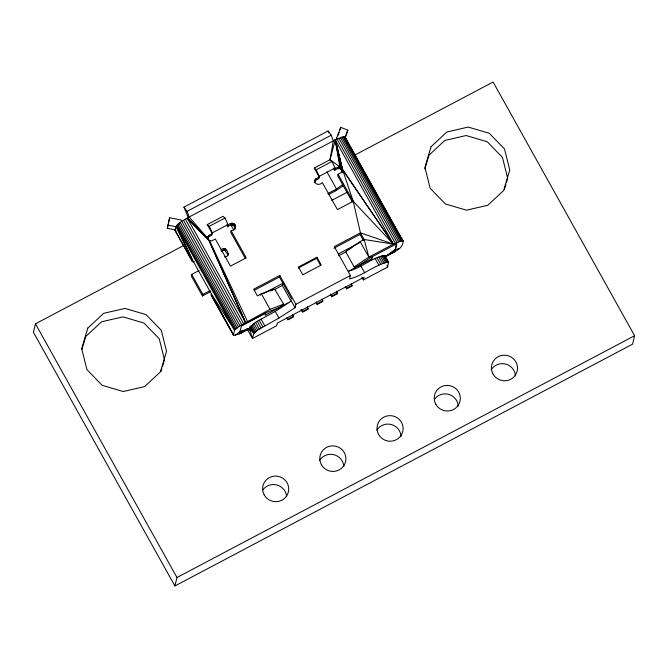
<?xml version="1.0" encoding="UTF-8"?>
<svg xmlns="http://www.w3.org/2000/svg" width="668" height="668" viewBox="0 0 668 668"><rect width="100%" height="100%" fill="white"/><g stroke="black" fill="none" stroke-linecap="round" stroke-linejoin="round"><path stroke-width="1" d="M346.316 140.247L344.964 136.815L343.97 136.589L335.252 139.846L189.186 216.983C183.909 220.574 175.166 223.037 175.175 230.752L192.384 261.606L194.288 261.689M220.924 250.074C225.492 244.371 232.13 256.529 224.59 257.005M235.595 226.761L235.128 228.857C236.021 224.59 229.792 223.705 227.646 226.786L228.03 225.199C233.8 218.879 239.787 229.383 231.128 230.744L230.736 232.33L245.34 258.508M315.02 179.993L314.386 182.581L315.597 179.124L319.237 177.003L314.261 168.069L330.025 159.744L335.252 139.846L393.435 244.162L400.065 241.373L403.146 241.14C402.938 250.433 391.256 252.479 385.236 256.804L395.339 249.573L399.447 248.412M314.853 180.485C313.96 184.752 320.189 185.637 322.335 182.556L337.44 209.635L353.205 201.302L393.435 244.162L368.853 257.122L354.132 266.924L346.325 252.871L346.208 251.611L346.776 250.542L360.186 241.582L364.152 239.486L393.435 244.162L342.475 169.204L335.252 139.846L339.878 166.858L339.486 168.445L337.916 168.57L334.618 170.265L333.674 168.561M340.004 168.578L340.388 166.992L335.252 139.846L342.475 169.204L341.933 172.828L341.657 169.839L339.486 168.445M342.099 172.336L342.575 170.24M318.544 175.759L319.221 176.36L334.985 168.035L331.963 161.472L330.025 159.744L333.324 140.831L331.219 135.195L328.071 130.978L183.934 207.13L188.351 217.768M175.258 229.867L167.384 228.306L169.614 217.735L181.036 219.997L239.954 325.708L234.543 330.217L233.357 335.069L235.27 335.152L239.353 333.883L249.673 328.213L239.353 333.883L241.465 325.825L265.672 313.041L265.129 315.254L291.357 301.059L275.233 311.413L255.493 322.327L250.082 326.844L249.106 330.284L248.12 328.506M167.384 228.306L169.614 217.735M361.839 277.195L363.35 279.925L387.565 267.133L388.617 262.265L384.559 255.401C371.692 257.84 361.43 267.868 348.688 271.116L371.884 258.858L372.427 256.637M184.009 245.34L35.462 323.821L33.4 332.272L174.907 585.97L632.538 344.179L634.6 335.728L493.093 82.03L354.7 155.151M199.006 270.54L191.699 274.406L191.315 275.993L202.454 295.966L210.679 291.624M212.265 233.524L208.616 235.645L207.406 239.102L208.625 236.881L211.881 235.111L212.265 233.524L207.28 224.59L223.045 216.265L224.982 217.993L228.005 224.557L212.24 232.881L211.572 232.28M207.414 239.62L208.049 236.514M207.907 237.641L208.299 236.054M208.232 237.232L208.616 235.645M208.625 236.881L209.009 235.295M202.454 295.966L202.838 294.379L191.699 274.406M233.357 335.069L211.197 295.339L211.414 293.928L192.593 260.194L176.026 226.694L168.161 225.133M221.3 251.251L223.129 250.3L223.513 248.713M223.129 250.3L223.822 248.638M223.438 250.216L224.147 248.605M223.763 250.191L224.465 248.621M227.738 255.493C227.805 252.638 223.763 251.118 224.782 248.688M224.698 250.391L225.083 248.805M230.944 225.091L231.328 223.504M224.982 250.55L225.366 248.964M225.233 250.75L225.617 249.164M231.454 224.966L231.846 223.379M225.45 250.984L225.834 249.398M231.988 224.924L232.372 223.337M232.514 224.966L232.898 223.379M233.032 225.099L233.416 223.513M233.516 225.308L233.9 223.722M233.959 225.592L234.351 224.005M234.351 225.951L234.744 224.364M227.613 254.867L228.005 253.281M227.704 255.176L228.089 253.589M234.685 226.36L235.069 224.774M227.721 255.802L228.122 253.907M234.936 226.819L235.328 225.233M235.111 227.312L235.503 225.726M235.203 227.821L235.595 226.235M174.907 585.97L176.97 577.511L35.462 323.821M291.807 299.206L279.424 277.011L279.808 275.425L253.69 289.227L257.397 295.891L261.363 293.795L273.771 289.119L274.824 289.319L283.616 304.182L279.424 307.522L267.225 312.198L241.357 325.859M291.256 301.452L282.347 285.47L282.881 283.257L263.067 293.728M314.469 182.072L315.271 179.533M314.887 181.12L315.597 179.124M315.212 180.711L315.981 178.773M319.237 177.003L318.853 178.59L315.597 180.36M287.131 317.484L287.866 319.939L286.881 318.168M335.854 140.272L340.705 127.337L347.878 130.177L344.897 138.81M363.35 279.925L364.002 277.278L277.295 323.095L276.644 325.733L252.437 338.526L253.798 333.499L257.664 330.067L278.948 318.077L295.064 307.714L295.907 304.282L279.808 275.425M292.768 314.511L293.502 316.966L288.676 319.521M340.129 129.709L340.705 127.337M334.618 170.265L335.002 168.678L334.309 167.434L334.985 168.035M301.769 309.752L302.512 312.206L308.14 309.234L307.405 306.779M337.916 168.57L338.309 166.983L340.88 167.2L342.3 168.712L341.916 170.298M338.434 168.445L338.818 166.858M320.506 265.221L316.657 258.316L316.916 257.264L298.446 267.016L302.779 274.79L321.25 265.029L316.916 257.264M338.96 168.403L339.344 166.816M342.484 170.749L341.356 172.453L338.1 174.223L337.716 175.809L352.312 201.987M340.496 168.787L340.88 167.2L335.252 139.846L342.049 168.252L341.657 169.839M340.939 169.071L341.323 167.484L335.252 139.846L341.715 167.843L341.331 169.43M342.091 170.791L342.475 169.204M342.183 171.3L342.567 169.714L393.435 244.162L360.436 232.831L334.309 246.634L350.408 275.483L349.573 278.923C363.367 275.558 374.464 264.854 388.275 262.065L386.338 259.409M322.043 299.039L322.778 301.502L317.15 304.474L316.415 302.019M336.68 291.306L337.415 293.761L331.787 296.742L331.052 294.279M345.69 286.547L346.425 289.002L352.053 286.029L351.318 283.574M363.3 240.238L360.052 234.418L360.436 232.831L353.205 201.302L342.567 169.714M396.633 243.845L395.231 249.623L385.444 256.679L394.788 251.761L396.75 243.762L370.89 257.43L357.689 266.173L354.132 266.924M81.964 349.272L85.754 336.513L101.611 321.784L122.937 316.866L144.029 323.087L159.234 338.785L164.47 359.735L162.424 366.607M160.971 371.508L161.848 368.569M424.898 168.912L428.981 155.176L444.838 140.439L466.164 135.529L487.256 141.75L502.461 157.439L507.697 178.398M504.482 189.186L505.943 184.284M506.528 182.322L507.404 179.375M337.991 135.303L339.152 132.423M344.938 137.458L347.878 130.177M328.422 194.664L335.728 190.747L336.505 188.994L342.993 184.301M240.121 333.265L249.081 328.264M260.219 295.114L261.363 293.795L270.031 309.334L283.616 304.182M272.369 290.229L273.771 289.119L270.097 290.947M235.27 335.152L239.937 331.67L248.905 328.831M343.669 185.629L335.728 190.747M239.954 325.708L270.031 309.334M346.776 250.542L352.036 247.603M327.896 193.561L336.505 188.994L326.886 171.751M183.934 207.13L187.082 211.347L331.219 135.195M176.026 226.694L177.713 225.809M207.28 224.59L209.218 226.327L224.982 217.993M314.261 168.069L316.198 169.806L331.963 161.472M254.199 290.338L279.424 277.011M333.925 248.22L360.052 234.418M298.187 268.077L316.657 258.316M338.284 253.982L359.91 242.559M274.239 289.753L282.347 285.47M338.651 255.727L346.759 251.444M385.962 255.944L394.17 252.028M384.86 256.796L393.544 252.203M239.77 333.608L249.331 328.556M295.907 304.282L350.408 275.483M288.058 319.154L293.695 316.173M302.704 311.413L308.332 308.441M317.342 303.681L322.97 300.709M331.979 295.949L337.607 292.976M346.617 288.217L352.245 285.236M176.97 577.511L634.6 335.728M331.712 200.4L347.251 192.2M202.838 294.379L210.153 290.522M335.002 168.678L338.309 166.983M240.054 331.604L249.506 328.656L253.798 333.499L250.082 326.844M176.16 230.986L175.175 230.752M392.3 252.245L392.918 252.27M247.377 321.3L209.485 240.555L245.423 322.36L187.24 218.044L209.042 240.263L211.547 240.897L215.363 239.077L230.46 266.156L246.225 257.823L231.128 230.744M330.025 159.744L339.878 166.858M228.005 224.557L227.337 223.947L228.03 225.199M208.316 239.503L187.24 218.044L208.65 239.912L245.423 322.36L209.042 240.263M187.24 218.044L208.065 239.044M397.168 231.587L398.796 234.192M399.89 235.929L403.146 241.14L344.964 136.815L348.086 143.278M344.613 136.614L402.804 240.931M343.97 136.589L402.161 240.906M343.051 136.731L401.243 241.056M341.874 137.057L400.065 241.373M340.471 137.541L398.654 241.858M338.868 138.176L397.059 242.492M336.438 137.9L395.306 243.269M384.559 255.401L388.275 262.065M383.916 255.376L387.632 262.031M338.1 174.223L353.205 201.302M382.998 255.527L386.714 262.182M381.82 255.844L385.536 262.499M380.409 256.328L384.125 262.983M378.814 256.963L382.53 263.626M377.061 257.739L380.777 264.403M375.199 258.633L378.906 265.288M360.436 232.831L364.152 239.486L368.853 257.122L360.186 241.582M370.89 257.08L371.884 258.858M360.945 266.131L364.661 272.786M330.301 294.079L331.787 296.742M316.156 302.696L317.15 304.474M301.026 309.543L302.011 311.321M291.357 301.059L295.064 307.714M233.533 225.091L235.562 228.723M230.736 224.632L233.775 230.076M275.233 311.413L278.948 318.077M226.694 225.083L227.646 226.786M260.963 318.987L264.678 325.642M259.05 320.089L262.766 326.752M257.213 321.216L260.929 327.871M255.493 322.327L259.209 328.99M253.949 323.404L257.664 330.067M252.596 324.414L256.312 331.077M251.485 325.341L255.201 332.004M250.642 326.159L254.358 332.814M246.868 328.539L252.437 338.526L249.506 328.656M185.328 219.146L243.511 323.471M183.483 220.273L241.674 324.59M180.218 222.461L238.409 326.786M178.874 223.479L237.056 327.796M177.763 224.398L235.954 328.723M176.92 225.216L235.103 329.533M175.133 230.376L192.726 261.806M211.155 294.964L233.708 335.278M233.316 334.693L211.414 293.928L234.543 330.217L176.352 225.901L192.593 260.194L192.384 261.606M316.198 169.806L319.221 176.36M209.218 226.327L212.24 232.881M328.071 130.978L328.756 132.807M187.082 211.347L189.186 216.983L207.89 238.551L207.798 238.033M386.981 265.154L387.565 267.133M262.941 489.819A13.068 12.775 13.7 0 1 286.63 496.808M319.63 460.369A13.068 12.775 13.7 0 1 343.836 466.581M376.835 430.142A13.068 12.775 13.7 0 1 401.034 436.363M434.559 399.147A13.068 12.775 13.7 0 1 458.24 406.136M491.239 369.696A13.068 12.775 13.7 0 1 515.445 375.909M87.817 328.063L81.688 348.663L86.932 369.621L102.129 385.311L123.221 391.531L144.547 386.622L160.403 371.884L166.532 351.284L161.297 330.326L146.092 314.636L124.999 308.416L103.674 313.325L87.817 328.063M431.044 146.718L424.915 167.326L430.15 188.276L445.356 203.965L466.448 210.186L487.774 205.276L503.63 190.547L509.759 169.939L504.515 148.989L489.318 133.299L468.226 127.07L446.892 131.988L431.044 146.718M264.211 494.921A13.068 12.775 13.7 0 0 286.822 495.623A13.068 12.775 13.7 0 0 275.926 476.092A13.068 12.775 13.7 0 0 264.211 494.921M321.417 464.703A13.068 12.775 13.7 0 0 344.02 465.396A13.068 12.775 13.7 0 0 333.132 445.865A13.068 12.775 13.7 0 0 321.417 464.703M378.622 434.476A13.068 12.775 13.7 0 0 401.226 435.177A13.068 12.775 13.7 0 0 390.337 415.646A13.068 12.775 13.7 0 0 378.622 434.476M435.82 404.257A13.068 12.775 13.7 0 0 458.432 404.95A13.068 12.775 13.7 0 0 447.535 385.419A13.068 12.775 13.7 0 0 435.82 404.257M493.026 374.03A13.068 12.775 13.7 0 0 515.638 374.731A13.068 12.775 13.7 0 0 504.741 355.201A13.068 12.775 13.7 0 0 493.026 374.03"/></g></svg>
